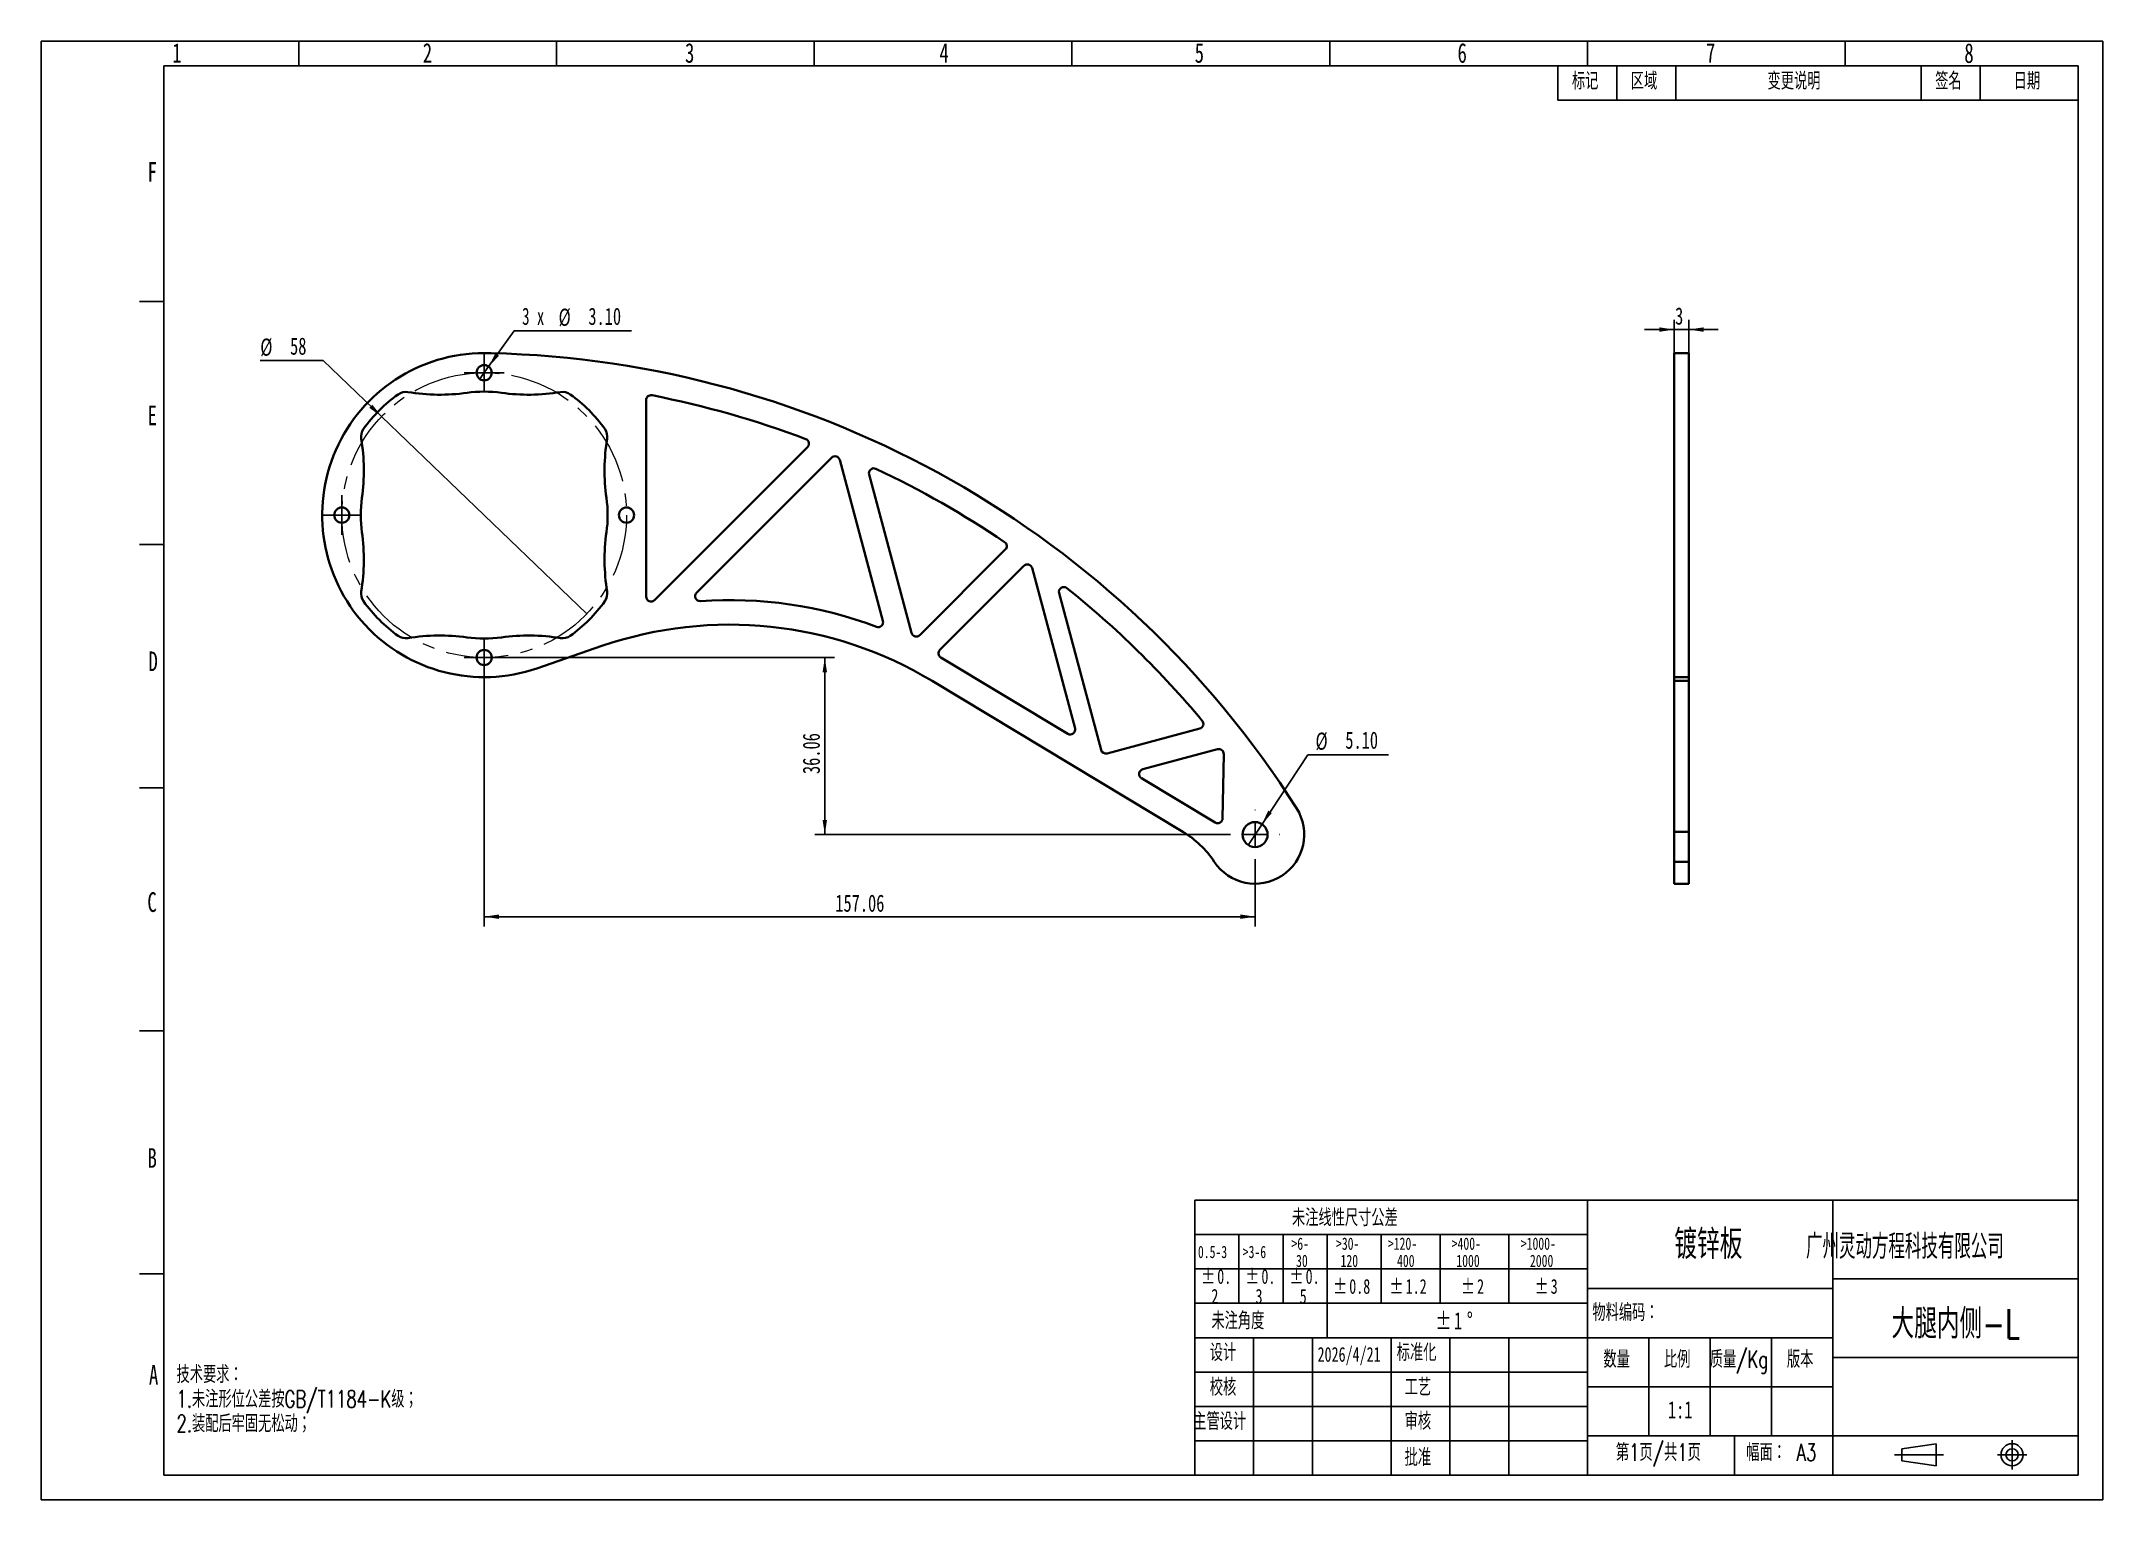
# Model space of a CAD drawing. Header units: millimetres. Extents: x 0 to 420, y 0 to 297.
import ezdxf

# ---------------------------------------------------------------- set-up
doc = ezdxf.new("R2010")
doc.units = ezdxf.units.MM
doc.linetypes.add('CENTERX2', pattern=[20.32, 12.7, -2.54, 2.54, -2.54])
for name, color, linetype in [('中心线', 6, 'CENTERX2'), ('尺寸线', 5, 'Continuous'), ('细实线', 7, 'Continuous')]:
    doc.layers.add(name, color=color, linetype=linetype)
doc.layers.add('图框', color=7, linetype='Continuous', lineweight=50)
doc.layers.add('粗实线', color=7, linetype='Continuous', lineweight=25)
doc.styles.add('SLDTEXTSTYLE0', font='TXT', dxfattribs={"width": 0.7, "bigfont": 'bigfont'})
doc.styles.add('SLDTEXTSTYLE1', font='TXT', dxfattribs={"width": 0.7})
doc.styles.add('SLDTEXTSTYLE2', font='TXT', dxfattribs={"width": 0.610802, "bigfont": 'bigfont'})
doc.styles.add('SLDTEXTSTYLE3', font='TXT', dxfattribs={"width": 0.633333})
doc.dimstyles.new('SLDDIMSTYLE0', dxfattribs={"dimtxt": 3.5, "dimasz": 3, "dimexe": 0, "dimexo": 0.0625, "dimgap": 0.875, "dimtad": 2, "dimrnd": 1e-09, "dimzin": 12, "dimdsep": 46, "dimtxsty": 'SLDTEXTSTYLE1', "dimblk1": 'NONE', "dimsah": 1, "dimcen": 0, "dimadec": 0, "dimazin": 3, "dimtfac": 1, "dimtmove": 0, "dimatfit": 3, "dimldrblk": 'NONE', "dimfxl": 0, "dimfrac": 2, "dimtolj": 1, "dimtzin": 12, "dimarcsym": 0})
doc.dimstyles.new('SLDDIMSTYLE1', dxfattribs={"dimtxt": 3.5, "dimasz": 3, "dimexe": 0, "dimexo": 0.0625, "dimgap": 0.875, "dimtad": 2, "dimrnd": 1e-09, "dimzin": 4, "dimdsep": 46, "dimtxsty": 'SLDTEXTSTYLE1', "dimblk1": 'NONE', "dimsah": 1, "dimcen": 0, "dimadec": 0, "dimazin": 1, "dimtfac": 1, "dimtmove": 0, "dimatfit": 3, "dimldrblk": 'NONE', "dimfxl": 0, "dimfrac": 2, "dimtolj": 1, "dimtzin": 12, "dimarcsym": 0})
doc.dimstyles.new('SLDDIMSTYLE2', dxfattribs={"dimtxt": 3.5, "dimasz": 3, "dimexe": 0, "dimexo": 0.0625, "dimgap": 0.875, "dimtad": 2, "dimrnd": 1e-09, "dimzin": 4, "dimdsep": 46, "dimtxsty": 'SLDTEXTSTYLE1', "dimblk1": 'NONE', "dimsah": 1, "dimcen": 0, "dimadec": 0, "dimazin": 1, "dimtfac": 1, "dimtmove": 0, "dimatfit": 3, "dimldrblk": 'NONE', "dimfxl": 0, "dimfrac": 2, "dimtolj": 1, "dimtzin": 12, "dimarcsym": 0})
doc.dimstyles.new('SLDDIMSTYLE3', dxfattribs={"dimtxt": 3.5, "dimasz": 3, "dimexe": 0, "dimexo": 0.0625, "dimgap": 0.875, "dimtad": 2, "dimrnd": 1e-09, "dimzin": 12, "dimdsep": 46, "dimtxsty": 'SLDTEXTSTYLE1', "dimsah": 1, "dimcen": 0.09, "dimadec": 0, "dimazin": 3, "dimtfac": 1, "dimtofl": 0, "dimtmove": 0, "dimatfit": 3, "dimfxl": 0, "dimfrac": 2, "dimtolj": 1, "dimtzin": 12, "dimarcsym": 0})
doc.dimstyles.new('SLDDIMSTYLE4', dxfattribs={"dimtxt": 3.5, "dimasz": 3, "dimexe": 0, "dimexo": 0.0625, "dimgap": 0.875, "dimtad": 2, "dimrnd": 1e-09, "dimzin": 12, "dimdsep": 46, "dimtxsty": 'SLDTEXTSTYLE1', "dimsah": 1, "dimcen": 0.09, "dimadec": 0, "dimazin": 3, "dimtfac": 1, "dimtmove": 0, "dimatfit": 0, "dimfxl": 0, "dimfrac": 2, "dimtolj": 1, "dimtzin": 12, "dimarcsym": 0})

# ---------------------------------------------------------------- blocks, each defined once
blk = doc.blocks.new('SW_TABLEANNOTATION_0')
at = {"layer": '细实线', "color": 0}
for p, q in [((0, 0), (0, -7)), ((0, 0), (12, 0)), ((0, 0), (0, -7)), ((106, 0), (0, 0)), ((12, 0), (12, -7)), ((12, 0), (24, 0)), ((24, 0), (24, -7)), ((24, 0), (74, 0)), ((74, 0), (74, -7)), ((74, 0), (86, 0)), ((86, 0), (86, -7)), ((86, 0), (106, 0)), ((106, 0), (106, -7)), ((106, -7), (106, 0)), ((0, -7), (12, -7)), ((0, -7), (106, -7)), ((12, -7), (24, -7)), ((24, -7), (74, -7)), ((74, -7), (86, -7)), ((86, -7), (106, -7))]:
    blk.add_line(p, q, dxfattribs=at)
at = {"layer": '细实线', "color": 0, "char_height": 3.5, "attachment_point": 1, "style": 'SLDTEXTSTYLE0'}
for s, insert in [('标记', (2.85, -1.34)), ('区域', (14.85, -1.34)), ('变更说明', (42.7, -1.34)), ('签名', (76.85, -1.34)), ('日期', (92.85, -1.34))]:
    blk.add_mtext(s, dxfattribs=dict(at, insert=insert))
blk = doc.blocks.new('SW_TABLEANNOTATION_1')
at = {"layer": '细实线', "color": 0}
for p, q in [((0, 0), (0, -7)), ((0, 0), (9, 0)), ((9, 0), (18, 0)), ((18, 0), (27, 0)), ((27, 0), (38, 0)), ((38, 0), (50, 0)), ((50, 0), (64, 0)), ((64, 0), (80, 0)), ((80, 0), (80, -7)), ((0, -7), (0, -14)), ((0, -7), (9, -7)), ((9, -7), (9, -14)), ((9, -7), (18, -7)), ((18, -7), (18, -14)), ((18, -7), (27, -7)), ((27, -7), (27, -14)), ((27, -7), (38, -7)), ((38, -7), (38, -14)), ((38, -7), (50, -7)), ((50, -7), (50, -14)), ((50, -7), (64, -7)), ((64, -7), (64, -14)), ((64, -7), (80, -7)), ((80, -7), (80, -14)), ((0, -14), (0, -21)), ((0, -14), (9, -14)), ((9, -14), (9, -21)), ((9, -14), (18, -14)), ((18, -14), (18, -21)), ((18, -14), (27, -14)), ((27, -14), (27, -21)), ((27, -14), (38, -14)), ((38, -14), (38, -21)), ((38, -14), (50, -14)), ((50, -14), (50, -21)), ((50, -14), (64, -14)), ((64, -14), (64, -21)), ((64, -14), (80, -14)), ((80, -14), (80, -21)), ((0, -21), (0, -28)), ((0, -21), (9, -21)), ((9, -21), (18, -21)), ((18, -21), (27, -21)), ((27, -21), (27, -28)), ((27, -21), (27, -28)), ((27, -21), (38, -21)), ((38, -21), (50, -21)), ((50, -21), (64, -21)), ((64, -21), (80, -21)), ((80, -21), (80, -28)), ((0, -28), (9, -28)), ((9, -28), (18, -28)), ((18, -28), (27, -28)), ((27, -28), (38, -28)), ((38, -28), (50, -28)), ((50, -28), (64, -28)), ((64, -28), (80, -28))]:
    blk.add_line(p, q, dxfattribs=at)
at = {"layer": '细实线', "color": 0, "attachment_point": 1}
for s, insert, char_height, style in [('未注线性尺寸公差', (19.82, -1.79), 3.5, 'SLDTEXTSTYLE0'), ('>6-', (19.71, -7.6), 2.5, 'SLDTEXTSTYLE1'), ('>30-', (28.79, -7.6), 2.5, 'SLDTEXTSTYLE1'), ('>120-', (39.36, -7.6), 2.5, 'SLDTEXTSTYLE1'), ('>400-', (52.36, -7.6), 2.5, 'SLDTEXTSTYLE1'), ('>1000-', (66.44, -7.6), 2.5, 'SLDTEXTSTYLE1'), ('0.5-3', (0.66, -9.28), 2.5, 'SLDTEXTSTYLE1'), ('>3-6', (9.79, -9.28), 2.5, 'SLDTEXTSTYLE1'), ('30', (20.65, -11.1), 2.5, 'SLDTEXTSTYLE1'), ('120', (29.72, -11.1), 2.5, 'SLDTEXTSTYLE1'), ('400', (41.22, -11.1), 2.5, 'SLDTEXTSTYLE1'), ('1000', (53.3, -11.1), 2.5, 'SLDTEXTSTYLE1'), ('2000', (68.3, -11.1), 2.5, 'SLDTEXTSTYLE1'), ('%%p', (1.3, -14.03), 3, 'SLDTEXTSTYLE1'), ('0.', (4.59, -14.03), 3, 'SLDTEXTSTYLE1'), ('%%p', (10.3, -14.03), 3, 'SLDTEXTSTYLE1'), ('0.', (13.59, -14.03), 3, 'SLDTEXTSTYLE1'), ('%%p', (19.3, -14.03), 3, 'SLDTEXTSTYLE1'), ('0.', (22.59, -14.03), 3, 'SLDTEXTSTYLE1'), ('%%p', (28.19, -16.05), 3, 'SLDTEXTSTYLE1'), ('0.8', (31.48, -16.05), 3, 'SLDTEXTSTYLE1'), ('%%p', (39.69, -16.05), 3, 'SLDTEXTSTYLE1'), ('1.2', (42.98, -16.05), 3, 'SLDTEXTSTYLE1'), ('%%p', (54.25, -16.05), 3, 'SLDTEXTSTYLE1'), ('2', (57.53, -16.05), 3, 'SLDTEXTSTYLE1'), ('%%p', (69.25, -16.05), 3, 'SLDTEXTSTYLE1'), ('3', (72.53, -16.05), 3, 'SLDTEXTSTYLE1'), ('2', (3.39, -18.06), 3, 'SLDTEXTSTYLE1'), ('3', (12.39, -18.06), 3, 'SLDTEXTSTYLE1'), ('5', (21.39, -18.06), 3, 'SLDTEXTSTYLE1'), ('未注角度', (3.41, -22.79), 3.5, 'SLDTEXTSTYLE0'), ('%%p', (49.01, -22.79), 3.5, 'SLDTEXTSTYLE1'), ('1', (52.84, -22.79), 3.5, 'SLDTEXTSTYLE1'), ('%%d', (55.43, -22.79), 3.5, 'SLDTEXTSTYLE1')]:
    blk.add_mtext(s, dxfattribs=dict(at, insert=insert, char_height=char_height, style=style))
blk = doc.blocks.new('_D')
at = {"layer": '尺寸线'}
for p, q in [((57.47, 231.96), (44.63, 231.96)), ((69.32, 220.59), (57.47, 231.96)), ((111.17, 180.42), (69.32, 220.59))]:
    blk.add_line(p, q, dxfattribs=at)
blk.add_solid([(69.32, 220.59), (67.47, 222.99), (66.85, 222.34)], dxfattribs=at)
at = {"layer": '尺寸线', "char_height": 3.5, "attachment_point": 1, "style": 'SLDTEXTSTYLE1'}
for s, insert in [('%%c', (44.63, 236.47)), ('58', (50.7, 236.67))]:
    blk.add_mtext(s, dxfattribs=dict(at, insert=insert))
blk = doc.blocks.new('_None')
blk = doc.blocks.new('_D_1')
at = {"layer": '尺寸线'}
for p, q in [((91.15, 230.76), (96.38, 238.04)), ((96.38, 238.04), (120.29, 238.04)), ((89.34, 228.25), (91.15, 230.76))]:
    blk.add_line(p, q, dxfattribs=at)
blk.add_solid([(91.15, 230.76), (93.27, 232.94), (92.54, 233.46)], dxfattribs=at)
at = {"layer": '尺寸线', "char_height": 3.5, "attachment_point": 1}
for s, insert, style in [('3 x', (97.97, 242.74), 'SLDTEXTSTYLE3'), ('%%c', (105.4, 242.55), 'SLDTEXTSTYLE1'), ('3.10', (111.47, 242.74), 'SLDTEXTSTYLE1')]:
    blk.add_mtext(s, dxfattribs=dict(at, insert=insert, style=style))
blk = doc.blocks.new('_D_2')
at = {"layer": '尺寸线'}
for p, q in [((248.71, 137.58), (258.02, 151.72)), ((258.02, 151.72), (274.49, 151.72)), ((245.9, 133.32), (248.71, 137.58))]:
    blk.add_line(p, q, dxfattribs=at)
blk.add_solid([(248.71, 137.58), (250.73, 139.84), (249.98, 140.33)], dxfattribs=at)
at = {"layer": '尺寸线', "char_height": 3.5, "attachment_point": 1, "style": 'SLDTEXTSTYLE1'}
for s, insert in [('%%c', (259.61, 156.23)), ('5.10', (265.68, 156.43))]:
    blk.add_mtext(s, dxfattribs=dict(at, insert=insert))
blk = doc.blocks.new('_D_3')
at = {"layer": '尺寸线'}
for p, q in [((94.3, 171.51), (161.64, 171.51)), ((159.64, 171.51), (159.64, 135.45)), ((242.26, 135.45), (157.64, 135.45))]:
    blk.add_line(p, q, dxfattribs=at)
for points in [[(159.64, 171.51), (159.19, 168.51), (160.09, 168.51)], [(159.64, 135.45), (160.09, 138.45), (159.19, 138.45)]]:
    blk.add_solid(points, dxfattribs=at)
at = {"layer": '尺寸线', "insert": (155.13, 147.78), "char_height": 3.5, "attachment_point": 1, "rotation": 90, "style": 'SLDTEXTSTYLE1'}
blk.add_mtext('36.06', dxfattribs=at)
blk = doc.blocks.new('_D_4')
at = {"layer": '尺寸线'}
for p, q in [((90.25, 167.46), (90.25, 116.73)), ((247.31, 130.4), (247.31, 116.73)), ((247.31, 118.73), (90.25, 118.73))]:
    blk.add_line(p, q, dxfattribs=at)
for points in [[(90.25, 118.73), (93.25, 118.28), (93.25, 119.18)], [(247.31, 118.73), (244.31, 119.18), (244.31, 118.28)]]:
    blk.add_solid(points, dxfattribs=at)
at = {"layer": '尺寸线', "insert": (161.78, 123.24), "char_height": 3.5, "attachment_point": 1, "style": 'SLDTEXTSTYLE1'}
blk.add_mtext('157.06', dxfattribs=at)
blk = doc.blocks.new('SW_CENTERMARKSYMBOL_0')
at = {"layer": '中心线', "color": 0}
for p, q in [((-2.5, 0), (-4.05, 0)), ((0, 0), (-2.5, 0)), ((0, 2.5), (0, 4.05)), ((0, 0), (0, 2.5)), ((0, 0), (0, -2.5)), ((0, 0), (2.5, 0)), ((2.5, 0), (4.05, 0)), ((0, -2.5), (0, -4.05))]:
    blk.add_line(p, q, dxfattribs=at)
blk = doc.blocks.new('SW_CENTERMARKSYMBOL_1')
at = {"layer": '中心线', "color": 0}
for p, q in [((-2.5, 0), (-4.05, 0)), ((0, 0), (-2.5, 0)), ((0, 2.5), (0, 4.05)), ((0, 0), (0, 2.5)), ((0, 0), (0, -2.5)), ((0, 0), (2.5, 0)), ((2.5, 0), (4.05, 0)), ((0, -2.5), (0, -4.05))]:
    blk.add_line(p, q, dxfattribs=at)
blk = doc.blocks.new('SW_CENTERMARKSYMBOL_2')
at = {"layer": '中心线', "color": 0}
for p, q in [((-2.5, 0), (-4.05, 0)), ((0, 0), (-2.5, 0)), ((0, 2.5), (0, 4.05)), ((0, 0), (0, 2.5)), ((0, 0), (0, -2.5)), ((0, 0), (2.5, 0)), ((2.5, 0), (4.05, 0)), ((0, -2.5), (0, -4.05))]:
    blk.add_line(p, q, dxfattribs=at)
blk = doc.blocks.new('SW_CENTERMARKSYMBOL_3')
at = {"layer": '中心线', "color": 0}
for p, q in [((0, 5), (0, 5.05)), ((-5, 0), (-5.05, 0)), ((0, 0), (-2.5, 0)), ((0, 0), (0, 2.5)), ((0, 0), (0, -2.5)), ((0, 0), (2.5, 0)), ((5, 0), (5.05, 0)), ((0, -5), (0, -5.05))]:
    blk.add_line(p, q, dxfattribs=at)
blk = doc.blocks.new('_D_5')
at = {"layer": '尺寸线'}
for p, q in [((332.67, 233.51), (332.67, 240.29)), ((335.67, 233.51), (335.67, 240.29)), ((332.67, 238.29), (326.67, 238.29)), ((335.67, 238.29), (332.67, 238.29)), ((335.67, 238.29), (341.67, 238.29))]:
    blk.add_line(p, q, dxfattribs=at)
for points in [[(332.67, 238.29), (329.67, 238.74), (329.67, 237.84)], [(335.67, 238.29), (338.67, 237.84), (338.67, 238.74)]]:
    blk.add_solid(points, dxfattribs=at)
at = {"layer": '尺寸线', "insert": (332.87, 242.8), "char_height": 3.5, "attachment_point": 1, "style": 'SLDTEXTSTYLE1'}
blk.add_mtext('3', dxfattribs=at)

msp = doc.modelspace()

# ---------------------------------------------------------------- linework, layer by layer
at = {"color": 7, "linetype": 'Continuous', "lineweight": 35}
for p, q in [((335.669, 233.506), (332.669, 233.506)), ((332.669, 233.506), (332.669, 167.506)), ((335.669, 233.506), (335.669, 167.506)), ((123.246, 223.925), (123.246, 183.901)), ((124.953, 183.194), (156.115, 214.356)), ((161.023, 212.193), (133.532, 184.702)), ((171.481, 178.961), (162.696, 211.745)), ((168.667, 208.782), (177.316, 176.502)), ((178.989, 176.054), (196.417, 193.481)), ((200.192, 190.185), (183.085, 173.078)), ((210.616, 157.077), (201.865, 189.737)), ((207.381, 184.606), (215.935, 152.682)), ((100.976, 169.299), (114.233, 173.857)), ((183.276, 171.514), (209.134, 155.961)), ((181.479, 166.76), (232.614, 136.005)), ((332.669, 167.506), (335.669, 167.506)), ((332.669, 167.506), (332.669, 166.76)), ((335.669, 166.76), (332.669, 166.76)), ((332.669, 166.76), (332.669, 136.005)), ((335.669, 167.506), (335.669, 166.76)), ((335.669, 166.76), (335.669, 136.005)), ((217.159, 151.975), (236.026, 157.03)), ((239.659, 152.827), (224.422, 148.744)), ((240.683, 138.737), (240.917, 151.843)), ((224.165, 146.921), (239.168, 137.898)), ((335.669, 136.005), (332.669, 136.005)), ((332.669, 136.005), (332.669, 129.922)), ((335.669, 136.005), (335.669, 129.922)), ((335.669, 129.922), (332.669, 129.922)), ((332.669, 129.922), (332.669, 125.45)), ((335.669, 129.922), (335.669, 125.45)), ((332.669, 125.45), (335.669, 125.45))]:
    msp.add_line(p, q, dxfattribs=at)
for centre, radius in [((90.246, 229.506), 1.55), ((61.246, 200.506), 1.55), ((119.246, 200.506), 1.55), ((90.246, 171.506), 1.55), ((247.306, 135.45), 2.55)]:
    msp.add_circle(centre, radius, dxfattribs=at)
at = {"color": 7, "linetype": 'CENTERX2', "lineweight": 18}
msp.add_circle((90.246, 200.506), 29, dxfattribs=at)
at = {"color": 7, "linetype": 'Continuous', "lineweight": 35}
for centre, radius, start, end in [((90.246, 200.506), 33, 90, 288.97542), ((90.246, 173.506), 60, 88.64906, 90), ((86.945, 33.545), 200, 32.43494, 88.64906), ((90.246, 200.506), 30.2, 125.5, 144.5), ((74.277, 222.894), 2.7, 80.60896, 125.5), ((81.212, 264.824), 39.8, 260.60896, 277.99576), ((90.246, 200.506), 25.15, 82.00424, 97.99576), ((99.281, 264.824), 39.8, 262.00424, 279.39104), ((106.215, 222.894), 2.7, 54.5, 99.39104), ((90.246, 200.506), 30.2, 35.5, 54.5), ((124.246, 223.925), 1, 78.91462, 180), ((86.945, 33.545), 195, 69.33533, 78.91462), ((67.858, 216.475), 2.7, 144.5, 189.39104), ((25.927, 209.54), 39.8, 352.00424, 9.39104), ((154.565, 209.54), 39.8, 170.60896, 187.99576), ((112.634, 216.475), 2.7, 350.60896, 35.5), ((155.408, 215.063), 1, 315, 69.33533), ((161.73, 211.486), 1, 15, 135), ((169.633, 209.041), 1, 64.77187, 195), ((86.945, 33.545), 195, 55.8999, 64.77187), ((90.246, 200.506), 25.15, 172.00424, 187.99576), ((90.246, 200.506), 25.15, 352.00424, 7.99576), ((25.927, 191.471), 39.8, 350.60896, 7.99576), ((154.565, 191.471), 39.8, 172.00424, 189.39104), ((195.71, 194.188), 1, 315, 55.8999), ((200.899, 189.478), 1, 15, 135), ((67.858, 184.536), 2.7, 170.60896, 215.5), ((112.634, 184.536), 2.7, 324.5, 9.39104), ((208.347, 184.865), 1, 51.2606, 195), ((86.945, 33.545), 195, 39.90385, 51.2606), ((90.246, 200.506), 30.2, 215.5, 234.5), ((90.246, 200.506), 30.2, 305.5, 324.5), ((124.246, 183.901), 1, 180, 315), ((134.239, 183.995), 1, 135, 274.0056), ((140.246, 98.205), 85, 69.39245, 94.0056), ((140.246, 98.205), 80, 58.97542, 108.97542), ((170.515, 178.702), 1, 249.39245, 15), ((178.282, 176.761), 1, 195, 315), ((74.277, 178.118), 2.7, 234.5, 279.39104), ((81.212, 136.187), 39.8, 82.00424, 99.39104), ((90.246, 200.506), 25.15, 262.00424, 277.99576), ((99.281, 136.187), 39.8, 80.60896, 97.99576), ((106.215, 178.118), 2.7, 260.60896, 305.5), ((183.792, 172.371), 1, 135, 238.97542), ((209.65, 156.818), 1, 238.97542, 15), ((235.767, 157.996), 1, 285, 39.90385), ((216.901, 152.941), 1, 195, 285), ((239.917, 151.861), 1, 358.97542, 105), ((224.681, 147.778), 1, 105, 238.97542), ((247.306, 135.45), 10, 213.55731, 32.43494), ((239.683, 138.755), 1, 238.97542, 358.97542), ((222.306, 118.866), 20, 33.55731, 58.97542)]:
    msp.add_arc(centre, radius, start, end, dxfattribs=at)
at = {"layer": '中心线'}
for p, q in [((377.543, 9.15), (387.543, 9.15)), ((398.532, 9.15), (404.532, 9.15)), ((401.532, 12.15), (401.532, 6.15))]:
    msp.add_line(p, q, dxfattribs=at)
at = {"layer": '粗实线'}
for p, q in [((25, 292), (25, 5)), ((25, 292), (415, 292)), ((415, 292), (415, 5)), ((235, 61), (415, 61)), ((235, 61), (235, 5)), ((379.043, 10.4), (386.043, 11.4)), ((379.043, 10.4), (379.043, 7.9)), ((386.043, 11.4), (386.043, 6.9)), ((25, 5), (415, 5)), ((379.043, 7.9), (386.043, 6.9))]:
    msp.add_line(p, q, dxfattribs=at)
for radius in [2.25, 1.25]:
    msp.add_circle((401.532, 9.15), radius, dxfattribs=at)
at = {"layer": '细实线'}
for p, q in [((0, 297), (420, 297)), ((0, 297), (0, 0)), ((52.5, 292), (52.5, 297)), ((105, 292), (105, 297)), ((157.5, 292), (157.5, 297)), ((210, 292), (210, 297)), ((262.5, 292), (262.5, 297)), ((315, 292), (315, 297)), ((367.5, 292), (367.5, 297)), ((420, 297), (420, 0)), ((25, 244), (20, 244)), ((25, 194.5), (20, 194.5)), ((25, 145), (20, 145)), ((25, 95.5), (20, 95.5)), ((315, 61), (315, 5)), ((365, 61), (365, 5)), ((25, 46), (20, 46)), ((315, 43), (365, 43)), ((415, 45), (365, 45)), ((235, 33), (315, 33)), ((247, 5), (247, 33)), ((259, 33), (259, 5)), ((275, 5), (275, 33)), ((287, 5), (287, 33)), ((299, 33), (299, 5)), ((315, 33), (365, 33)), ((327.5, 33), (327.5, 13)), ((340, 33), (340, 13)), ((352.5, 33), (352.5, 13)), ((235, 26), (315, 26)), ((415, 29), (365, 29)), ((365, 23), (315, 23)), ((235, 19), (315, 19)), ((365, 13), (315, 13)), ((345, 5), (345, 13)), ((365, 13), (415, 13)), ((315, 12), (235, 12)), ((0, 0), (420, 0))]:
    msp.add_line(p, q, dxfattribs=at)

# ---------------------------------------------------------------- block references
at = {"layer": '中心线'}
for name, p in [('SW_CENTERMARKSYMBOL_0', (90.246, 229.506)), ('SW_CENTERMARKSYMBOL_1', (61.246, 200.506)), ('SW_CENTERMARKSYMBOL_2', (90.246, 171.506)), ('SW_CENTERMARKSYMBOL_3', (247.306, 135.45))]:
    msp.add_blockref(name, p, dxfattribs=at)
at = {"layer": '细实线'}
for name, p in [('SW_TABLEANNOTATION_0', (309, 292)), ('SW_TABLEANNOTATION_1', (234.998, 60.999))]:
    msp.add_blockref(name, p, dxfattribs=at)

# ---------------------------------------------------------------- texts
at = {"layer": '图框'}
for s, insert, char_height, attachment_point, style in [('1', (26.703, 296.623), 4, 1, 'SLDTEXTSTYLE1'), ('2', (77.733, 296.623), 4, 1, 'SLDTEXTSTYLE1'), ('3', (131.163, 296.623), 4, 1, 'SLDTEXTSTYLE1'), ('4', (182.99, 296.623), 4, 1, 'SLDTEXTSTYLE1'), ('5', (234.993, 296.623), 4, 1, 'SLDTEXTSTYLE1'), ('6', (288.543, 296.623), 4, 1, 'SLDTEXTSTYLE1'), ('7', (339.164, 296.623), 4, 1, 'SLDTEXTSTYLE1'), ('8', (391.796, 296.589), 4, 1, 'SLDTEXTSTYLE1'), ('F', (21.664, 272.403), 4, 1, 'SLDTEXTSTYLE1'), ('E', (21.664, 222.811), 4, 1, 'SLDTEXTSTYLE1'), ('D', (21.842, 172.741), 4, 1, 'SLDTEXTSTYLE1'), ('C', (21.62, 123.701), 4, 1, 'SLDTEXTSTYLE1'), ('B', (21.664, 71.591), 4, 1, 'SLDTEXTSTYLE1'), ('镀锌板', (339.644, 55.024), 6, 2, 'SLDTEXTSTYLE0'), ('广州灵动方程科技有限公司', (359.538, 54.079), 5, 1, 'SLDTEXTSTYLE2'), ('物料编码：', (316.024, 39.886), 3.5, 1, 'SLDTEXTSTYLE0'), ('大腿内侧-L', (390.059, 38.839), 6, 2, 'SLDTEXTSTYLE0'), ('设计', (238.07, 31.74), 3.5, 1, 'SLDTEXTSTYLE0'), ('2026/4/21', (260.026, 31.105), 3, 1, 'SLDTEXTSTYLE1'), ('标准化', (276.164, 31.74), 3.5, 1, 'SLDTEXTSTYLE0'), ('数量', (318.26, 30.366), 3.5, 1, 'SLDTEXTSTYLE0'), ('比例', (330.595, 30.366), 3.5, 1, 'SLDTEXTSTYLE0'), ('质量/Kg', (339.927, 30.366), 3.5, 1, 'SLDTEXTSTYLE0'), ('版本', (355.651, 30.366), 3.5, 1, 'SLDTEXTSTYLE0'), ('A', (21.945, 27.434), 4, 1, 'SLDTEXTSTYLE1'), ('技术要求：', (27.561, 27.272), 3.5, 1, 'SLDTEXTSTYLE0'), ('1.未注形位公差按GB/T1184-K级；', (27.561, 22.272), 3.5, 1, 'SLDTEXTSTYLE0'), ('校核', (238.07, 24.682), 3.5, 1, 'SLDTEXTSTYLE0'), ('工艺', (277.77, 24.682), 3.5, 1, 'SLDTEXTSTYLE0'), ('2.装配后牢固无松动；', (27.561, 17.272), 3.5, 1, 'SLDTEXTSTYLE0'), ('主管设计', (234.696, 17.73), 3.5, 1, 'SLDTEXTSTYLE0'), ('审核', (277.77, 17.765), 3.5, 1, 'SLDTEXTSTYLE0'), ('1:1', (331.406, 20.064), 3.5, 1, 'SLDTEXTSTYLE1'), ('批准', (277.77, 10.39), 3.5, 1, 'SLDTEXTSTYLE0'), ('第1页/共1页', (320.814, 11.406), 3.5, 1, 'SLDTEXTSTYLE0'), ('幅面： A3', (347.372, 11.406), 3.5, 1, 'SLDTEXTSTYLE0')]:
    msp.add_mtext(s, dxfattribs=dict(at, insert=insert, char_height=char_height, attachment_point=attachment_point, style=style))

# ---------------------------------------------------------------- dimensions: what is measured, and where the dimension line sits
at = {"layer": '尺寸线'}
dim = msp.add_diameter_dim_2p(p1=(89.341, 228.247), p2=(91.151, 230.764), text='3 x <>', dimstyle='SLDDIMSTYLE1', dxfattribs=at)
dim.commit()
dim.dimension.update_dxf_attribs({"geometry": '_D_1', "text_midpoint": (109.126, 241.331), "dimtype": 163})
for base, p1, p2, dimstyle, picture, middle in [((332.669, 238.289), (335.669, 233.506), (332.669, 233.506), 'SLDDIMSTYLE4', '_D_5', (334.169, 238.289)), ((90.246, 118.727), (247.306, 130.4), (90.246, 167.456), 'SLDDIMSTYLE3', '_D_4', (168.776, 118.727))]:
    dim = msp.add_linear_dim(base=base, p1=p1, p2=p2, dimstyle=dimstyle, dxfattribs=at)
    dim.commit()
    dim.dimension.update_dxf_attribs({"geometry": picture, "text_midpoint": middle, "dimtype": 160})
for p1, p2, dimstyle, picture, middle in [((111.168, 180.424), (69.324, 220.587), 'SLDDIMSTYLE0', '_D', (50.258, 235.255)), ((245.903, 133.32), (248.708, 137.579), 'SLDDIMSTYLE2', '_D_2', (267.049, 155.016))]:
    dim = msp.add_diameter_dim_2p(p1=p1, p2=p2, dimstyle=dimstyle, dxfattribs=at)
    dim.commit()
    dim.dimension.update_dxf_attribs({"geometry": picture, "text_midpoint": middle, "dimtype": 163})
dim = msp.add_linear_dim(base=(159.642, 135.45), p1=(94.296, 171.506), p2=(242.256, 135.45), angle=90, dimstyle='SLDDIMSTYLE3', dxfattribs=at)
dim.commit()
dim.dimension.update_dxf_attribs({"geometry": '_D_3', "text_midpoint": (159.642, 153.478), "dimtype": 160})

doc.saveas('drawing.dxf')
